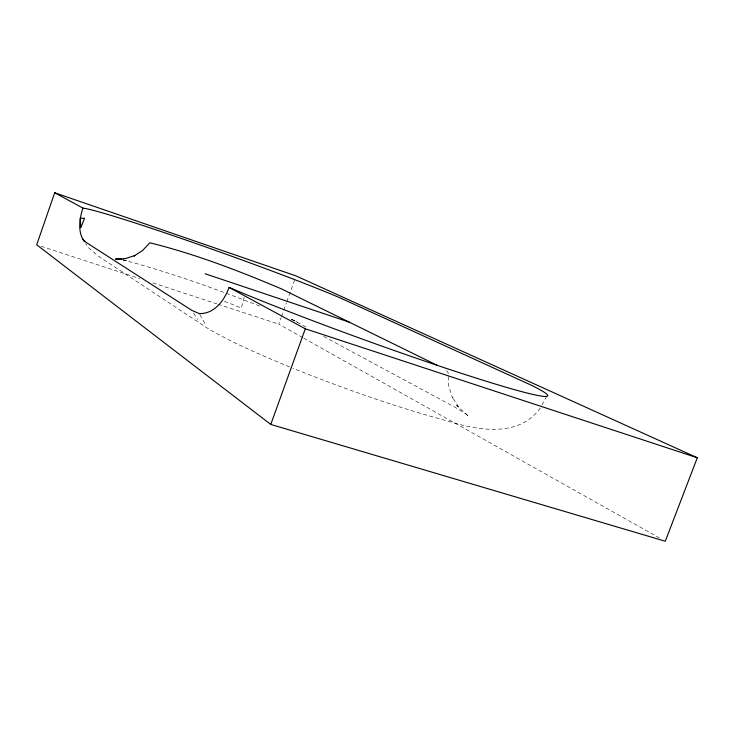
<?xml version="1.0" encoding="UTF-8"?>
<svg xmlns="http://www.w3.org/2000/svg" width="734" height="734" viewBox="0 0 734 734"><rect width="100%" height="100%" fill="white"/><g stroke="black" fill="none" stroke-linecap="round" stroke-linejoin="round"><path stroke-width="0.55" stroke-dasharray="3.67 2.75" d="M244.174 297.325L241.33 308.06L223.732 300.977M302.72 337.603L278.746 324.144L281.058 317.712M281.443 316.648L283.37 311.289M283.755 310.216L286.453 302.72M286.838 301.646L294.536 280.223M541.94 405.076L546.72 396.149M540.343 408.049C518.452 438.051 477.641 430.363 447.281 420.921C394.672 406.801 343.301 388.387 292.738 368.229M123.211 259.946L127.569 260.873L123.422 259.928M122.459 259.763C169.627 272.186 215.585 288.857 261.001 306.546M41.04 246.22L139.818 278.599M152.837 282.874L216.879 303.858M217.961 304.215L278.746 324.144M289.719 366.982C261.689 355.164 233.32 343.595 207.135 327.988L98.328 256.111L88.19 247.45L85.658 243.651M291.728 319.529L294.71 320.932M294.921 320.951L290.279 318.657L307.528 327.795M295.848 321.419L297.701 322.336M323.63 336.466L454.419 406.92L465.879 413.893L468.714 416.426L456.621 405.48L459.099 407.691L452.098 396.764L452.584 398.085L448.612 385.506L448.043 372.358L445.758 369.964M303.72 338.163L659.297 537.866M193.611 313.143L197.657 319.538M199.841 314.547L205.327 324.125"/><path stroke-width="1.1" d="M54.692 192.767L296.077 275.938L697.3 457.768L665.288 541.233L270.773 424.435L36.7 244.798L54.692 192.767L82.914 208.089C79.446 218.833 77.373 231.935 84.392 241.743M270.773 424.435L305.298 328.786L229.091 287.425C224.421 300.279 214.484 314.069 199.29 313.583L191.868 310.399L86.006 242.321L82.492 238.889M120.082 259.414L115.449 259.056L125.386 258.588L134.836 255.56L134.129 255.973L142.579 250.514L149.819 242.789C194.95 253.9 238.752 270.809 281.544 288.921L437.189 365.321M82.914 208.089L86.529 208.731A148.479 5.799 19.7 0 1 203.501 246.184A148.479 5.799 19.7 0 1 339.86 297.775L531.012 385.075A195.116 10.028 20 0 1 474.467 377.542A195.116 10.028 20 0 1 245.028 294.105L229.091 287.425M121.358 259.451L119.284 258.983L121.404 259.506M305.298 328.786L697.3 457.768M205.181 273.782L349.237 322.143M84.502 218.365L80.804 227.733L80.245 218.108L84.502 218.365"/></g></svg>
